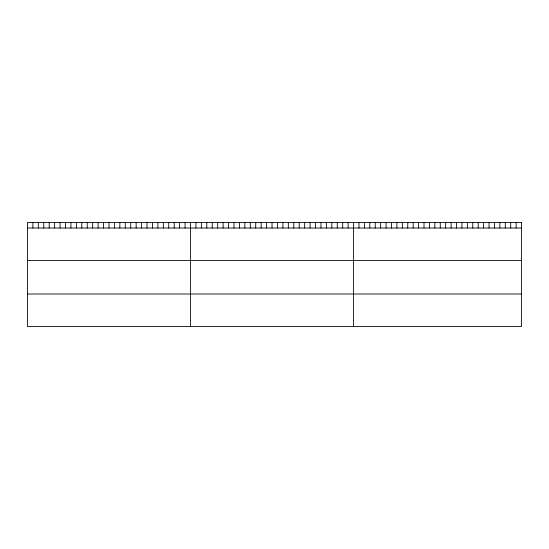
<?xml version="1.0" encoding="UTF-8"?>
<svg xmlns="http://www.w3.org/2000/svg" width="549" height="549" viewBox="0 0 549 549"><rect width="100%" height="100%" fill="white"/><g stroke="black" fill="none" stroke-linecap="round" stroke-linejoin="round"><path stroke-width="0.82" d="M27.45 228.027L521.55 228.027M27.45 260.528L521.55 260.528M27.45 294.01L521.55 294.01M516.129 222.489L516.129 228.027M510.714 222.489L510.714 228.027M505.293 222.489L505.293 228.027M499.871 222.489L499.871 228.027M494.457 222.489L494.457 228.027M489.035 222.489L489.035 228.027M483.614 222.489L483.614 228.027M478.2 222.489L478.2 228.027M472.778 222.489L472.778 228.027M467.357 222.489L467.357 228.027M461.942 222.489L461.942 228.027M456.521 222.489L456.521 228.027M451.1 222.489L451.1 228.027M445.685 222.489L445.685 228.027M440.264 222.489L440.264 228.027M434.842 222.489L434.842 228.027M429.421 222.489L429.421 228.027M424.006 222.489L424.006 228.027M418.585 222.489L418.585 228.027M413.164 222.489L413.164 228.027M407.749 222.489L407.749 228.027M402.328 222.489L402.328 228.027M396.906 222.489L396.906 228.027M391.492 222.489L391.492 228.027M386.071 222.489L386.071 228.027M380.649 222.489L380.649 228.027M375.235 222.489L375.235 228.027M369.813 222.489L369.813 228.027M364.392 222.489L364.392 228.027M358.977 222.489L358.977 228.027M353.556 222.489L353.556 326.511M348.121 222.489L348.121 228.027M342.686 222.489L342.686 228.027M337.251 222.489L337.251 228.027M331.816 222.489L331.816 228.027M326.381 222.489L326.381 228.027M320.945 222.489L320.945 228.027M315.51 222.489L315.51 228.027M310.075 222.489L310.075 228.027M304.64 222.489L304.64 228.027M299.205 222.489L299.205 228.027M293.77 222.489L293.77 228.027M288.335 222.489L288.335 228.027M282.9 222.489L282.9 228.027M277.465 222.489L277.465 228.027M272.029 222.489L272.029 228.027M266.594 222.489L266.594 228.027M261.159 222.489L261.159 228.027M255.724 222.489L255.724 228.027M250.289 222.489L250.289 228.027M244.854 222.489L244.854 228.027M239.419 222.489L239.419 228.027M233.984 222.489L233.984 228.027M228.549 222.489L228.549 228.027M223.114 222.489L223.114 228.027M217.679 222.489L217.679 228.027M212.243 222.489L212.243 228.027M206.808 222.489L206.808 228.027M201.373 222.489L201.373 228.027M195.938 222.489L195.938 228.027M190.503 222.489L190.503 326.511M185.068 222.489L185.068 228.027M179.633 222.489L179.633 228.027M174.198 222.489L174.198 228.027M168.763 222.489L168.763 228.027M163.328 222.489L163.328 228.027M157.892 222.489L157.892 228.027M152.457 222.489L152.457 228.027M147.022 222.489L147.022 228.027M141.587 222.489L141.587 228.027M136.152 222.489L136.152 228.027M130.717 222.489L130.717 228.027M125.282 222.489L125.282 228.027M119.847 222.489L119.847 228.027M114.412 222.489L114.412 228.027M108.977 222.489L108.977 228.027M103.541 222.489L103.541 228.027M98.106 222.489L98.106 228.027M92.671 222.489L92.671 228.027M87.236 222.489L87.236 228.027M81.801 222.489L81.801 228.027M76.366 222.489L76.366 228.027M70.931 222.489L70.931 228.027M65.496 222.489L65.496 228.027M60.061 222.489L60.061 228.027M54.625 222.489L54.625 228.027M49.19 222.489L49.19 228.027M43.755 222.489L43.755 228.027M38.32 222.489L38.32 228.027M32.885 222.489L32.885 228.027M521.55 222.489L27.45 222.489L27.45 326.511L521.55 326.511L521.55 222.489"/></g></svg>
